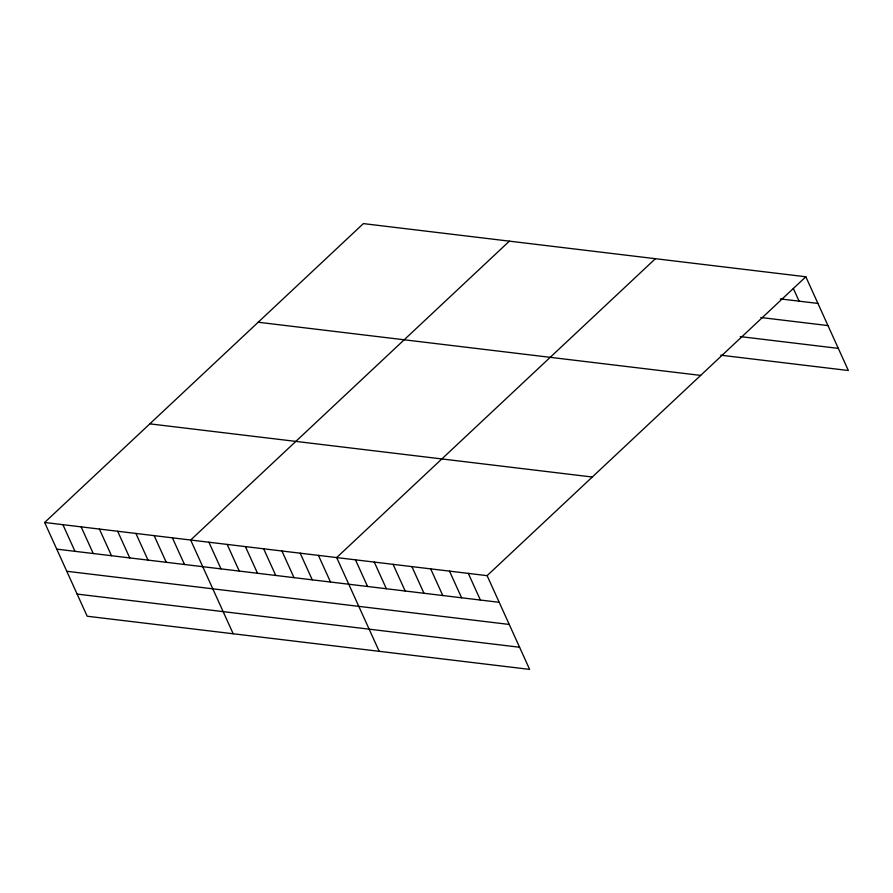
<?xml version="1.0" encoding="UTF-8"?>
<svg xmlns="http://www.w3.org/2000/svg" width="893" height="893" viewBox="0 0 893 893"><rect width="100%" height="100%" fill="white"/><g stroke="black" fill="none" stroke-linecap="round" stroke-linejoin="round"><path stroke-width="1.34" d="M44.65 522.483L487.109 575.65L529.627 669.393L87.168 616.226L44.65 522.483L363.373 223.607L805.832 276.774L848.35 370.517L720.751 355.191M509.378 241.155L190.656 540.031L233.185 633.762M655.395 258.702L336.672 557.567L379.19 651.31M487.109 575.65L805.832 276.774M780.315 298.909L817.921 303.43M760.803 317.506L827.956 325.577M740.252 336.594L838.304 348.382M258.189 322.239L700.648 375.406M149.823 423.851L592.282 477.018M56.739 549.139L499.198 602.306M66.785 571.274L509.233 624.441M77.133 594.079L519.581 647.246M793.352 288.484L799.112 301.175M468.3 573.384L480.389 600.04M449.492 571.129L461.592 597.785M430.694 568.874L442.783 595.531M411.885 566.609L423.974 593.265M393.087 564.354L405.176 591.01M374.279 562.088L386.368 588.744M355.47 559.833L367.57 586.489M318.421 555.379L330.51 582.035M300.171 553.18L312.26 579.836M281.92 550.992L294.009 577.648M263.669 548.804L275.758 575.46M245.419 546.605L257.508 573.261M227.168 544.417L239.257 571.073M208.906 542.218L221.006 568.874M172.405 537.832L184.505 564.488M154.154 535.644L166.254 562.3M135.903 533.445L147.992 560.101M117.653 531.257L129.742 557.913M99.402 529.058L111.491 555.714M81.151 526.87L93.24 553.526M62.901 524.671L74.99 551.327"/></g></svg>
